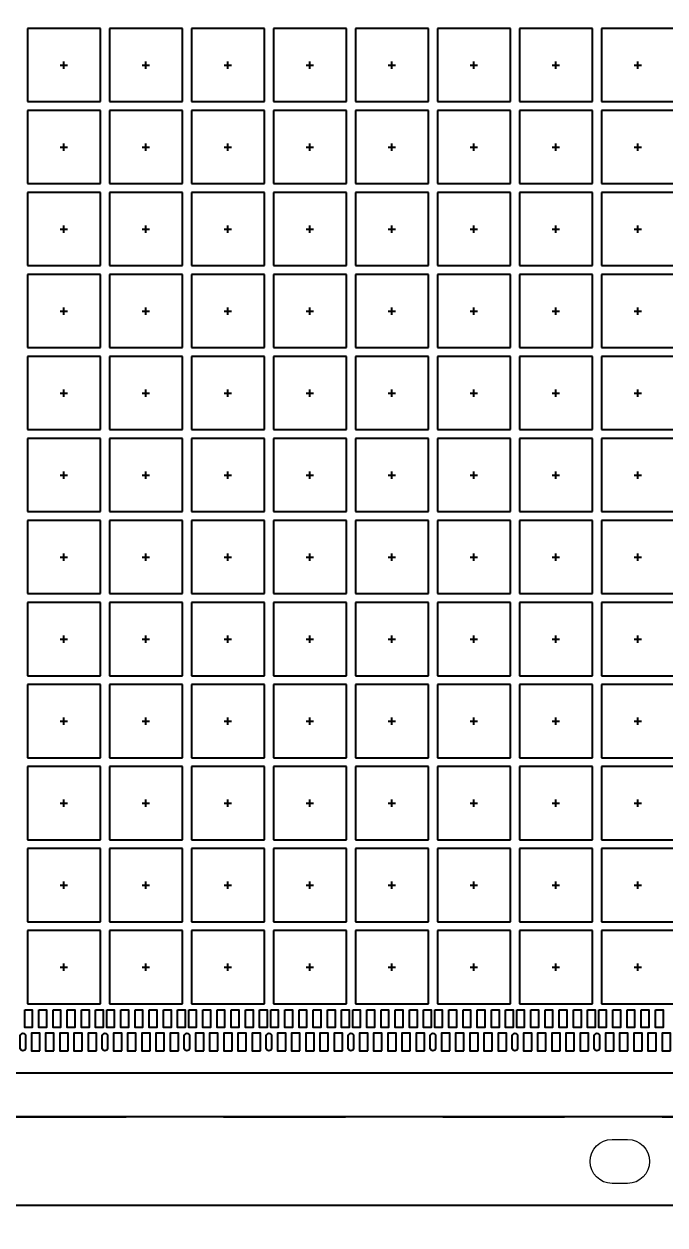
# Model space of a CAD drawing. Header units: millimetres. Extents: x 391.1 to 402, y 88.4 to 94.9.
# Drawn here: x 392.912 to 393.57, y 91.479 to 92.711 of the extents above; entities that cross this region are included whole.
import ezdxf

# ---------------------------------------------------------------- set-up
doc = ezdxf.new("R2010")
doc.units = ezdxf.units.MM
doc.header["$LTSCALE"] = 0.5
doc.header["$PDMODE"] = 98
for name, pattern in [('CENTER', [50.8, 31.75, -6.35, 6.35, -6.35]), ('HIDDEN', [0.375, 0.25, -0.125]), ('PHANTOM2', [31.75, 15.875, -3.175, 3.175, -3.175, 3.175, -3.175])]:
    doc.linetypes.add(name, pattern=pattern)
for name, color, linetype in [('CEN', 2, 'CENTER'), ('DIM', 3, 'Continuous'), ('MOLD', 6, 'Continuous'), ('PKG', 1, 'PHANTOM2')]:
    doc.layers.add(name, color=color, linetype=linetype)
doc.styles.add('SIMPLEX', font='simplex.shx', dxfattribs={"bigfont": 'AllInOneBig.shx'})
doc.dimstyles.new('SHEET1', dxfattribs={"dimtxt": 0.08, "dimasz": 0.08, "dimexe": 0.015, "dimexo": 0.015, "dimgap": 0.027, "dimtad": 1, "dimdec": 3, "dimlfac": 33.333333, "dimrnd": 0.0005, "dimzin": 1, "dimtxsty": 'SIMPLEX', "dimcen": 0.1905, "dimclrd": 256, "dimclre": 256, "dimclrt": 256, "dimazin": 3, "dimtp": 0.03, "dimtm": 0.05, "dimtfac": 0.8, "dimtdec": 3, "dimtmove": 0, "dimatfit": 3, "dimfxl": 0.05, "dimtzin": 4, "dimlwd": -1, "dimlwe": -1})

# ---------------------------------------------------------------- blocks, each defined once
blk = doc.blocks.new('*D137')
at = {"layer": 'Defpoints', "color": 0, "ltscale": 0.1, "transparency": 16777216}
for p in [(396.3623, 92.6694), (392.7023, 91.5331), (392.7023, 91.1521)]:
    blk.add_point(p, dxfattribs=at)
at = {"layer": 'DIM', "ltscale": 0.1, "transparency": 16777216}
blk.add_line((392.7023, 91.5181), (392.7023, 91.1521), dxfattribs=at)
at = {"layer": 'DIM', "ltscale": 0.1, "transparency": 16777216, "insert": (392.7023, 90.8965), "char_height": 0.08, "attachment_point": 5, "rotation": 90, "style": 'SIMPLEX'}
blk.add_mtext('\\A1;122.000', dxfattribs=at)
blk = doc.blocks.new('*D138')
at = {"layer": 'Defpoints', "color": 0, "ltscale": 0.1, "transparency": 16777216}
for p in [(396.3623, 92.6694), (392.6589, 91.6044), (392.6019, 91.1521)]:
    blk.add_point(p, dxfattribs=at)
at = {"layer": 'DIM', "ltscale": 0.1, "transparency": 16777216}
for p, q in [((392.6589, 91.5894), (392.6589, 91.4444)), ((392.6589, 91.4444), (392.6019, 91.3121)), ((392.6019, 91.3121), (392.6019, 91.1521))]:
    blk.add_line(p, q, dxfattribs=at)
at = {"layer": 'DIM', "ltscale": 0.1, "transparency": 16777216, "insert": (392.6019, 90.8965), "char_height": 0.08, "attachment_point": 5, "rotation": 90, "style": 'SIMPLEX'}
blk.add_mtext('\\A1;123.445', dxfattribs=at)
blk = doc.blocks.new('*U101')
at = {"layer": 'CEN', "ltscale": 0.005}
for p, q in [((-0.00375, 0), (0.00375, 0)), ((0, -0.00375), (0, 0.00375))]:
    blk.add_line(p, q, dxfattribs=at)
at = {"layer": 'PKG', "ltscale": 0.05}
blk.add_lwpolyline([(-0.0375, -0.0375), (0.0375, -0.0375), (0.0375, 0.0375), (-0.0375, 0.0375)], close=True, dxfattribs=at)
blk = doc.blocks.new('*U102')
at = {"color": 0, "linetype": 'ByBlock', "lineweight": -2, "transparency": 16777216}
for p in [(0.25245, 0.92565), (0.3366, 0.92565), (0.42075, 0.92565), (0.5049, 0.92565), (0.58905, 0.92565), (0.6732, 0.92565), (0.75735, 0.92565), (0.8415, 0.92565), (0.25245, 0.8415), (0.3366, 0.8415), (0.42075, 0.8415), (0.5049, 0.8415), (0.58905, 0.8415), (0.6732, 0.8415), (0.75735, 0.8415), (0.8415, 0.8415), (0.25245, 0.75735), (0.3366, 0.75735), (0.42075, 0.75735), (0.5049, 0.75735), (0.58905, 0.75735), (0.6732, 0.75735), (0.75735, 0.75735), (0.8415, 0.75735), (0.25245, 0.6732), (0.3366, 0.6732), (0.42075, 0.6732), (0.5049, 0.6732), (0.58905, 0.6732), (0.6732, 0.6732), (0.75735, 0.6732), (0.8415, 0.6732), (0.25245, 0.58905), (0.3366, 0.58905), (0.42075, 0.58905), (0.5049, 0.58905), (0.58905, 0.58905), (0.6732, 0.58905), (0.75735, 0.58905), (0.8415, 0.58905), (0.25245, 0.5049), (0.3366, 0.5049), (0.42075, 0.5049), (0.5049, 0.5049), (0.58905, 0.5049), (0.6732, 0.5049), (0.75735, 0.5049), (0.8415, 0.5049), (0.25245, 0.42075), (0.3366, 0.42075), (0.42075, 0.42075), (0.5049, 0.42075), (0.58905, 0.42075), (0.6732, 0.42075), (0.75735, 0.42075), (0.8415, 0.42075), (0.25245, 0.3366), (0.3366, 0.3366), (0.42075, 0.3366), (0.5049, 0.3366), (0.58905, 0.3366), (0.6732, 0.3366), (0.75735, 0.3366), (0.8415, 0.3366), (0.25245, 0.25245), (0.3366, 0.25245), (0.42075, 0.25245), (0.5049, 0.25245), (0.58905, 0.25245), (0.6732, 0.25245), (0.75735, 0.25245), (0.8415, 0.25245), (0.25245, 0.1683), (0.3366, 0.1683), (0.42075, 0.1683), (0.5049, 0.1683), (0.58905, 0.1683), (0.6732, 0.1683), (0.75735, 0.1683), (0.8415, 0.1683), (0.25245, 0.08415), (0.3366, 0.08415), (0.42075, 0.08415), (0.5049, 0.08415), (0.58905, 0.08415), (0.6732, 0.08415), (0.75735, 0.08415), (0.8415, 0.08415), (0.25245, 0), (0.3366, 0), (0.42075, 0), (0.5049, 0), (0.58905, 0), (0.6732, 0), (0.75735, 0), (0.8415, 0)]:
    blk.add_blockref('*U101', p, dxfattribs=at)

msp = doc.modelspace()

# ---------------------------------------------------------------- linework, layer by layer
at = {"ltscale": 0.3}
msp.add_line((392.525251, 91.499395), (400.199251, 91.499395), dxfattribs=at)
at = {"color": 2, "linetype": 'HIDDEN', "lineweight": 0}
msp.add_lwpolyline([(392.507251, 93.749395), (400.217251, 93.749395), (400.217251, 91.589395), (392.507251, 91.589395)], close=True, dxfattribs=at)
at = {"ltscale": 0.1}
for points in [[(392.913151, 91.69987), (392.920951, 91.69987), (392.920951, 91.68187), (392.913151, 91.68187)], [(392.927701, 91.69987), (392.935501, 91.69987), (392.935501, 91.68187), (392.927701, 91.68187)], [(392.942251, 91.69987), (392.950051, 91.69987), (392.950051, 91.68187), (392.942251, 91.68187)], [(392.956801, 91.69987), (392.964601, 91.69987), (392.964601, 91.68187), (392.956801, 91.68187)], [(392.971351, 91.69987), (392.979151, 91.69987), (392.979151, 91.68187), (392.971351, 91.68187)], [(392.985901, 91.69987), (392.993701, 91.69987), (392.993701, 91.68187), (392.985901, 91.68187)], [(392.997301, 91.69987), (393.005101, 91.69987), (393.005101, 91.68187), (392.997301, 91.68187)], [(393.011851, 91.69987), (393.019651, 91.69987), (393.019651, 91.68187), (393.011851, 91.68187)], [(393.026401, 91.69987), (393.034201, 91.69987), (393.034201, 91.68187), (393.026401, 91.68187)], [(393.040951, 91.69987), (393.048751, 91.69987), (393.048751, 91.68187), (393.040951, 91.68187)], [(393.055501, 91.69987), (393.063301, 91.69987), (393.063301, 91.68187), (393.055501, 91.68187)], [(393.070051, 91.69987), (393.077851, 91.69987), (393.077851, 91.68187), (393.070051, 91.68187)], [(393.081451, 91.69987), (393.089251, 91.69987), (393.089251, 91.68187), (393.081451, 91.68187)], [(393.096001, 91.69987), (393.103801, 91.69987), (393.103801, 91.68187), (393.096001, 91.68187)], [(393.110551, 91.69987), (393.118351, 91.69987), (393.118351, 91.68187), (393.110551, 91.68187)], [(393.125101, 91.69987), (393.132901, 91.69987), (393.132901, 91.68187), (393.125101, 91.68187)], [(393.139651, 91.69987), (393.147451, 91.69987), (393.147451, 91.68187), (393.139651, 91.68187)], [(393.154201, 91.69987), (393.162001, 91.69987), (393.162001, 91.68187), (393.154201, 91.68187)], [(393.165601, 91.69987), (393.173401, 91.69987), (393.173401, 91.68187), (393.165601, 91.68187)], [(393.180151, 91.69987), (393.187951, 91.69987), (393.187951, 91.68187), (393.180151, 91.68187)], [(393.194701, 91.69987), (393.202501, 91.69987), (393.202501, 91.68187), (393.194701, 91.68187)], [(393.209251, 91.69987), (393.217051, 91.69987), (393.217051, 91.68187), (393.209251, 91.68187)], [(393.223801, 91.69987), (393.231601, 91.69987), (393.231601, 91.68187), (393.223801, 91.68187)], [(393.238351, 91.69987), (393.246151, 91.69987), (393.246151, 91.68187), (393.238351, 91.68187)], [(393.249751, 91.69987), (393.257551, 91.69987), (393.257551, 91.68187), (393.249751, 91.68187)], [(393.264301, 91.69987), (393.272101, 91.69987), (393.272101, 91.68187), (393.264301, 91.68187)], [(393.278851, 91.69987), (393.286651, 91.69987), (393.286651, 91.68187), (393.278851, 91.68187)], [(393.293401, 91.69987), (393.301201, 91.69987), (393.301201, 91.68187), (393.293401, 91.68187)], [(393.307951, 91.69987), (393.315751, 91.69987), (393.315751, 91.68187), (393.307951, 91.68187)], [(393.322501, 91.69987), (393.330301, 91.69987), (393.330301, 91.68187), (393.322501, 91.68187)], [(393.333901, 91.69987), (393.341701, 91.69987), (393.341701, 91.68187), (393.333901, 91.68187)], [(393.348451, 91.69987), (393.356251, 91.69987), (393.356251, 91.68187), (393.348451, 91.68187)], [(393.363001, 91.69987), (393.370801, 91.69987), (393.370801, 91.68187), (393.363001, 91.68187)], [(393.377551, 91.69987), (393.385351, 91.69987), (393.385351, 91.68187), (393.377551, 91.68187)], [(393.392101, 91.69987), (393.399901, 91.69987), (393.399901, 91.68187), (393.392101, 91.68187)], [(393.406651, 91.69987), (393.414451, 91.69987), (393.414451, 91.68187), (393.406651, 91.68187)], [(393.418051, 91.69987), (393.425851, 91.69987), (393.425851, 91.68187), (393.418051, 91.68187)], [(393.432601, 91.69987), (393.440401, 91.69987), (393.440401, 91.68187), (393.432601, 91.68187)], [(393.447151, 91.69987), (393.454951, 91.69987), (393.454951, 91.68187), (393.447151, 91.68187)], [(393.461701, 91.69987), (393.469501, 91.69987), (393.469501, 91.68187), (393.461701, 91.68187)], [(393.476251, 91.69987), (393.484051, 91.69987), (393.484051, 91.68187), (393.476251, 91.68187)], [(393.490801, 91.69987), (393.498601, 91.69987), (393.498601, 91.68187), (393.490801, 91.68187)], [(393.502201, 91.69987), (393.510001, 91.69987), (393.510001, 91.68187), (393.502201, 91.68187)], [(393.516751, 91.69987), (393.524551, 91.69987), (393.524551, 91.68187), (393.516751, 91.68187)], [(393.531301, 91.69987), (393.539101, 91.69987), (393.539101, 91.68187), (393.531301, 91.68187)], [(393.545851, 91.69987), (393.553651, 91.69987), (393.553651, 91.68187), (393.545851, 91.68187)], [(393.560401, 91.69987), (393.568201, 91.69987), (393.568201, 91.68187), (393.560401, 91.68187)], [(392.928601, 91.65787), (392.928601, 91.67587), (392.920051, 91.67587), (392.920051, 91.65787)], [(392.943151, 91.65787), (392.943151, 91.67587), (392.934601, 91.67587), (392.934601, 91.65787)], [(392.957701, 91.65787), (392.957701, 91.67587), (392.949151, 91.67587), (392.949151, 91.65787)], [(392.972251, 91.65787), (392.972251, 91.67587), (392.963701, 91.67587), (392.963701, 91.65787)], [(392.986801, 91.65787), (392.986801, 91.67587), (392.978251, 91.67587), (392.978251, 91.65787)], [(393.012751, 91.65787), (393.012751, 91.67587), (393.004201, 91.67587), (393.004201, 91.65787)], [(393.027301, 91.65787), (393.027301, 91.67587), (393.018751, 91.67587), (393.018751, 91.65787)], [(393.041851, 91.65787), (393.041851, 91.67587), (393.033301, 91.67587), (393.033301, 91.65787)], [(393.056401, 91.65787), (393.056401, 91.67587), (393.047851, 91.67587), (393.047851, 91.65787)], [(393.070951, 91.65787), (393.070951, 91.67587), (393.062401, 91.67587), (393.062401, 91.65787)], [(393.096901, 91.65787), (393.096901, 91.67587), (393.088351, 91.67587), (393.088351, 91.65787)], [(393.111451, 91.65787), (393.111451, 91.67587), (393.102901, 91.67587), (393.102901, 91.65787)], [(393.126001, 91.65787), (393.126001, 91.67587), (393.117451, 91.67587), (393.117451, 91.65787)], [(393.140551, 91.65787), (393.140551, 91.67587), (393.132001, 91.67587), (393.132001, 91.65787)], [(393.155101, 91.65787), (393.155101, 91.67587), (393.146551, 91.67587), (393.146551, 91.65787)], [(393.181051, 91.65787), (393.181051, 91.67587), (393.172501, 91.67587), (393.172501, 91.65787)], [(393.195601, 91.65787), (393.195601, 91.67587), (393.187051, 91.67587), (393.187051, 91.65787)], [(393.210151, 91.65787), (393.210151, 91.67587), (393.201601, 91.67587), (393.201601, 91.65787)], [(393.224701, 91.65787), (393.224701, 91.67587), (393.216151, 91.67587), (393.216151, 91.65787)], [(393.239251, 91.65787), (393.239251, 91.67587), (393.230701, 91.67587), (393.230701, 91.65787)], [(393.265201, 91.65787), (393.265201, 91.67587), (393.256651, 91.67587), (393.256651, 91.65787)], [(393.279751, 91.65787), (393.279751, 91.67587), (393.271201, 91.67587), (393.271201, 91.65787)], [(393.294301, 91.65787), (393.294301, 91.67587), (393.285751, 91.67587), (393.285751, 91.65787)], [(393.308851, 91.65787), (393.308851, 91.67587), (393.300301, 91.67587), (393.300301, 91.65787)], [(393.323401, 91.65787), (393.323401, 91.67587), (393.314851, 91.67587), (393.314851, 91.65787)], [(393.349351, 91.65787), (393.349351, 91.67587), (393.340801, 91.67587), (393.340801, 91.65787)], [(393.363901, 91.65787), (393.363901, 91.67587), (393.355351, 91.67587), (393.355351, 91.65787)], [(393.378451, 91.65787), (393.378451, 91.67587), (393.369901, 91.67587), (393.369901, 91.65787)], [(393.393001, 91.65787), (393.393001, 91.67587), (393.384451, 91.67587), (393.384451, 91.65787)], [(393.407551, 91.65787), (393.407551, 91.67587), (393.399001, 91.67587), (393.399001, 91.65787)], [(393.433501, 91.65787), (393.433501, 91.67587), (393.424951, 91.67587), (393.424951, 91.65787)], [(393.448051, 91.65787), (393.448051, 91.67587), (393.439501, 91.67587), (393.439501, 91.65787)], [(393.462601, 91.65787), (393.462601, 91.67587), (393.454051, 91.67587), (393.454051, 91.65787)], [(393.477151, 91.65787), (393.477151, 91.67587), (393.468601, 91.67587), (393.468601, 91.65787)], [(393.491701, 91.65787), (393.491701, 91.67587), (393.483151, 91.67587), (393.483151, 91.65787)], [(393.517651, 91.65787), (393.517651, 91.67587), (393.509101, 91.67587), (393.509101, 91.65787)], [(393.532201, 91.65787), (393.532201, 91.67587), (393.523651, 91.67587), (393.523651, 91.65787)], [(393.546751, 91.65787), (393.546751, 91.67587), (393.538201, 91.67587), (393.538201, 91.65787)], [(393.561301, 91.65787), (393.561301, 91.67587), (393.552751, 91.67587), (393.552751, 91.65787)], [(393.575851, 91.65787), (393.575851, 91.67587), (393.567301, 91.67587), (393.567301, 91.65787)]]:
    msp.add_lwpolyline(points, close=True, dxfattribs=at)
for points in [[(392.911351, 91.67587), (392.911351, 91.67587, -0.41421356), (392.914051, 91.67317), (392.914051, 91.66057, -0.41421356), (392.911351, 91.65787), (392.911351, 91.65787, -0.41421356), (392.908651, 91.66057), (392.908651, 91.67317, -0.41421356)], [(392.995501, 91.67587), (392.995501, 91.67587, -0.41421356), (392.998201, 91.67317), (392.998201, 91.66057, -0.41421356), (392.995501, 91.65787), (392.995501, 91.65787, -0.41421356), (392.992801, 91.66057), (392.992801, 91.67317, -0.41421356)], [(393.079651, 91.67587), (393.079651, 91.67587, -0.41421356), (393.082351, 91.67317), (393.082351, 91.66057, -0.41421356), (393.079651, 91.65787), (393.079651, 91.65787, -0.41421356), (393.076951, 91.66057), (393.076951, 91.67317, -0.41421356)], [(393.163801, 91.67587), (393.163801, 91.67587, -0.41421356), (393.166501, 91.67317), (393.166501, 91.66057, -0.41421356), (393.163801, 91.65787), (393.163801, 91.65787, -0.41421356), (393.161101, 91.66057), (393.161101, 91.67317, -0.41421356)], [(393.247951, 91.67587), (393.247951, 91.67587, -0.41421356), (393.250651, 91.67317), (393.250651, 91.66057, -0.41421356), (393.247951, 91.65787), (393.247951, 91.65787, -0.41421356), (393.245251, 91.66057), (393.245251, 91.67317, -0.41421356)], [(393.332101, 91.67587), (393.332101, 91.67587, -0.41421356), (393.334801, 91.67317), (393.334801, 91.66057, -0.41421356), (393.332101, 91.65787), (393.332101, 91.65787, -0.41421356), (393.329401, 91.66057), (393.329401, 91.67317, -0.41421356)], [(393.416251, 91.67587), (393.416251, 91.67587, -0.41421356), (393.418951, 91.67317), (393.418951, 91.66057, -0.41421356), (393.416251, 91.65787), (393.416251, 91.65787, -0.41421356), (393.413551, 91.66057), (393.413551, 91.67317, -0.41421356)], [(393.500401, 91.67587), (393.500401, 91.67587, -0.41421356), (393.503101, 91.67317), (393.503101, 91.66057, -0.41421356), (393.500401, 91.65787), (393.500401, 91.65787, -0.41421356), (393.497701, 91.66057), (393.497701, 91.67317, -0.41421356)]]:
    msp.add_lwpolyline(points, format="xyb", close=True, dxfattribs=at)
at = {"color": 6, "linetype": 'Continuous', "lineweight": 25}
msp.add_lwpolyline([(396.194852, 91.635145), (396.194852, 91.599145, -0.41421356), (396.185852, 91.590145), (392.666251, 91.590145, -0.41421356), (392.657251, 91.599145), (392.657251, 91.635145)], format="xyb", dxfattribs=at)
at = {"lineweight": 0, "ltscale": 0.1}
msp.add_lwpolyline([(393.531871, 91.521895), (393.515911, 91.521895, -1), (393.515911, 91.566895), (393.531871, 91.566895, -1), (393.531871, 91.521895)], format="xyb", dxfattribs=at)
at = {"layer": 'MOLD', "color": 6, "linetype": 'Continuous', "lineweight": 25}
msp.add_lwpolyline([(396.233831, 91.635145), (392.618272, 91.635145, -0.4144165), (392.588251, 91.665145), (392.588251, 91.730656, 0.29821663), (392.570251, 91.758151, -0.65465367), (392.570251, 91.840638, 0.29821663), (392.588251, 91.868133), (392.588251, 92.600656, 0.29821663), (392.570251, 92.628151, -0.65465367), (392.570251, 92.710638, 0.29821663), (392.588251, 92.738133), (392.588251, 93.470656, 0.29821663), (392.570251, 93.498151, -0.65465367), (392.570251, 93.580638, 0.29821663), (392.588251, 93.608133), (392.588251, 93.673645, -0.41421356), (392.618251, 93.703645), (396.233852, 93.703645, -0.41421356)], format="xyb", dxfattribs=at)

# ---------------------------------------------------------------- block references
msp.add_blockref('*U102', (392.700976, 91.743745))

# ---------------------------------------------------------------- dimensions: what is measured, and where the dimension line sits
at = {"layer": 'DIM', "ltscale": 0.1}
for feature_location, offset, picture, middle in [((392.658901, 91.604395), (-0.057, -0.452292), '*D138', (392.601901, 90.896531)), ((392.702251, 91.533145), (0, -0.381042), '*D137', (392.702251, 90.896531))]:
    dim = msp.add_ordinate_dim(feature_location=feature_location, offset=offset, dtype=1, origin=(396.362251, 92.669395), dimstyle='SHEET1', dxfattribs=at)
    dim.commit()
    dim.dimension.update_dxf_attribs({"geometry": picture, "text_midpoint": middle})

doc.saveas('drawing.dxf')
